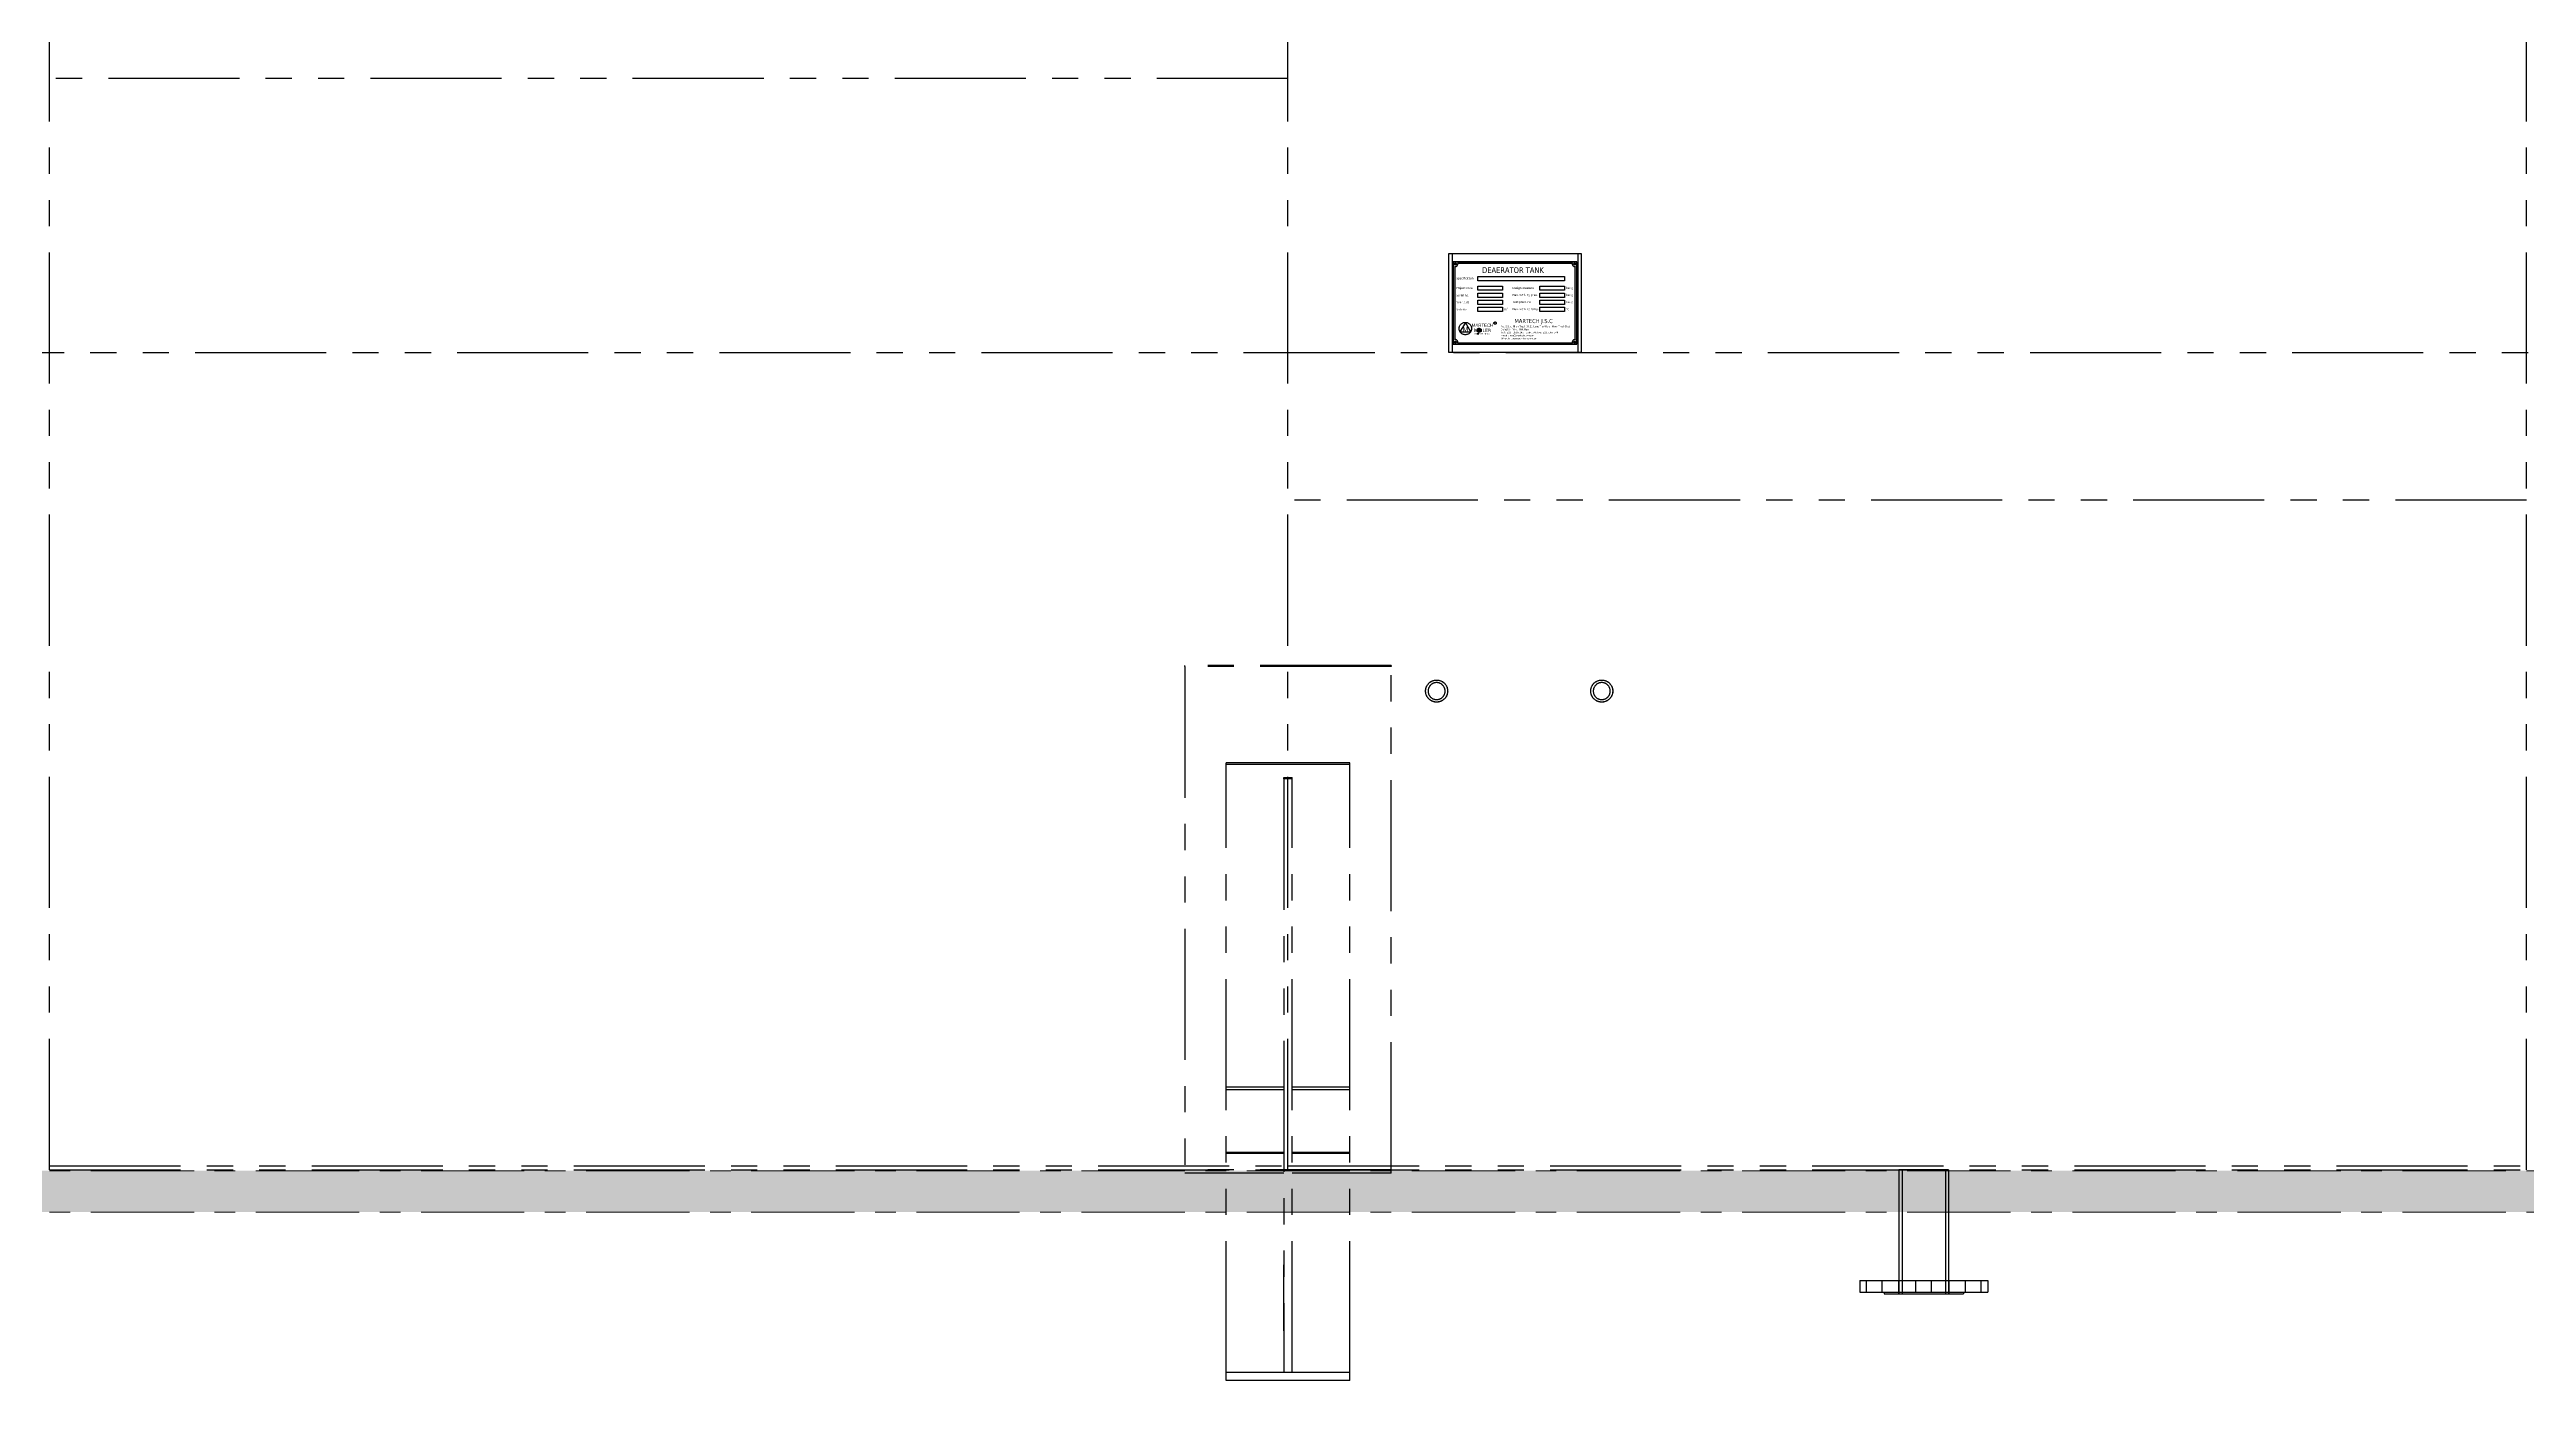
# Model space of a CAD drawing. Header units: millimetres. Extents: x -46397 to 283259, y -8690 to 23983.
# Drawn here: x -22332 to -19332, y 596 to 2208 of the extents above; entities that cross this region are included whole.
import ezdxf
from ezdxf.enums import TextEntityAlignment as Align

# ---------------------------------------------------------------- set-up
doc = ezdxf.new("R2010")
doc.units = ezdxf.units.MM
doc.linetypes.add('CENTER', pattern=[2, 1.25, -0.25, 0.25, -0.25])
doc.linetypes.add('PHANTOM', pattern=[63.5, 31.75, -6.35, 6.35, -6.35, 6.35, -6.35])
doc.layers.add('DUONGTAM', color=1, linetype='CENTER', lineweight=0)
doc.styles.add('Tahoma', font='tahoma.ttf')
doc.styles.add('TEXT', font='arial.ttf', dxfattribs={"height": 124})
doc.styles.add('Text_nameplate', font='arial.ttf', dxfattribs={"width": 0.9, "height": 2.5})

# ---------------------------------------------------------------- blocks, each defined once
blk = doc.blocks.new('BO-1')
at = {"linetype": 'PHANTOM', "ltscale": 5}
h = blk.add_hatch(color=251, dxfattribs=at)
h.dxf.hatch_style = 1
h.paths.add_polyline_path([(200, 110), (200, 10), (350, 10), (350, 110)])
h.paths.add_polyline_path([(344.4, 108, 0.561525), (348, 104.4), (348, 15.6, 0.561525), (344.4, 12), (205.6, 12, 0.561525), (202, 15.6), (202, 104.4, 0.561525), (205.6, 108)], flags=16)
h.paths.add_polyline_path([(203.7, 107.3, -1), (201.7, 107.3, -1)], flags=16)
h.paths.add_polyline_path([(230, 80.6), (260, 80.6), (260, 75.4), (230, 75.4)], flags=0)
h.paths.add_polyline_path([(230, 72.1), (260, 72.1), (260, 66.8), (230, 66.8)], flags=0)
h.paths.add_polyline_path([(230, 63.5), (260, 63.5), (260, 58.3), (230, 58.3)], flags=0)
h.paths.add_polyline_path([(230, 55), (260, 55), (260, 49.8), (230, 49.8)], flags=0)
h.paths.add_polyline_path([(203.7, 12.7, -1), (201.7, 12.7, -1)], flags=16)
h.paths.add_polyline_path([(305, 80.6), (335, 80.6), (335, 75.4), (305, 75.4)], flags=0)
h.paths.add_polyline_path([(305, 72.1), (335, 72.1), (335, 66.8), (305, 66.8)], flags=0)
h.paths.add_polyline_path([(305, 63.5), (335, 63.5), (335, 58.3), (305, 58.3)], flags=0)
h.paths.add_polyline_path([(348.3, 107.3, -1), (346.3, 107.3, -1)], flags=16)
h.paths.add_polyline_path([(348.3, 12.7, -1), (346.3, 12.7, -1)], flags=16)
h.paths.add_polyline_path([(257.5, 14.7), (343.9, 14.7), (343.9, 34.3), (257.5, 34.3)], flags=8)
h.paths.add_polyline_path([(271.3, 58.6), (294.1, 58.6), (294.1, 64.2), (271.3, 64.2)], flags=8)
h.paths.add_polyline_path([(203.3, 58.2), (219.7, 58.2), (219.7, 63.8), (203.3, 63.8)], flags=8)
h.paths.add_polyline_path([(271.1, 75.7), (297.8, 75.7), (297.8, 81.3), (271.1, 81.3)], flags=8)
h.paths.add_polyline_path([(271.1, 67.1), (302.5, 67.1), (302.5, 72.7), (271.1, 72.7)], flags=8)
h.paths.add_polyline_path([(273, 33.1), (322.9, 33.1), (322.9, 43.9), (273, 43.9)], flags=8)
h.paths.add_polyline_path([(233.4, 92.8), (315.4, 92.8), (315.4, 107.7), (233.4, 107.7)], flags=8)
h = blk.add_hatch(color=251, dxfattribs=at)
h.dxf.hatch_style = 1
edge = h.paths.add_edge_path(flags=16)
edge.add_arc((233.4, 27.6), 0.228, 0, 360)
edge = h.paths.add_edge_path(flags=16)
edge.add_arc((229.5, 27), 0.228, 0, 360)
edge = h.paths.add_edge_path(flags=16)
edge.add_arc((230.1, 27), 0.228, 0, 360)
edge = h.paths.add_edge_path(flags=16)
edge.add_arc((230.6, 27), 0.228, 0, 360)
edge = h.paths.add_edge_path(flags=16)
edge.add_arc((231.2, 27), 0.228, 0, 360)
edge = h.paths.add_edge_path(flags=16)
edge.add_arc((232.9, 27), 0.228, 0, 360)
edge = h.paths.add_edge_path(flags=16)
edge.add_arc((232.3, 27), 0.228, 0, 360)
edge = h.paths.add_edge_path(flags=16)
edge.add_arc((231.7, 27), 0.228, 0, 360)
edge = h.paths.add_edge_path(flags=16)
edge.add_arc((229.8, 26.4), 0.228, 0, 360)
edge = h.paths.add_edge_path(flags=16)
edge.add_arc((230.3, 26.4), 0.228, 0, 360)
edge = h.paths.add_edge_path(flags=16)
edge.add_arc((231.7, 27.6), 0.228, 0, 360)
edge = h.paths.add_edge_path(flags=16)
edge.add_arc((232.3, 27.6), 0.228, 0, 360)
edge = h.paths.add_edge_path(flags=16)
edge.add_arc((232.9, 27.6), 0.228, 0, 360)
edge = h.paths.add_edge_path(flags=16)
edge.add_arc((231.2, 27.6), 0.228, 0, 360)
edge = h.paths.add_edge_path(flags=16)
edge.add_arc((230.6, 27.6), 0.228, 0, 360)
edge = h.paths.add_edge_path(flags=16)
edge.add_arc((230.1, 27.6), 0.228, 0, 360)
edge = h.paths.add_edge_path(flags=16)
edge.add_arc((229.5, 27.6), 0.228, 0, 360)
edge = h.paths.add_edge_path(flags=16)
edge.add_arc((231.5, 25.9), 0.818, 0, 360)
edge = h.paths.add_edge_path(flags=16)
edge.add_arc((230.2, 25.8), 0.228, 0, 360)
edge = h.paths.add_edge_path(flags=16)
edge.add_arc((233.4, 27), 0.228, 0, 360)
edge = h.paths.add_edge_path()
edge.add_arc((231.4, 27), 2.4, 0, 360)
at = {"color": 251, "linetype": 'PHANTOM', "ltscale": 5, "extrusion": (2.28848e-17, 1, 0)}
for p, q in [((0, -990), (0, 990)), ((1500, -990), (1500, 990)), ((-1500, -990), (-1500, 990)), ((0, -990), (0, 990)), ((199, 120), (199, 0)), ((351, 120), (351, 0)), ((125, -378.9), (-125, -378.9)), ((-125, -380.4), (-125, -378.9)), ((125, -380.4), (-125, -380.4)), ((-125, -380.4), (-125, -994)), ((125, -378.9), (125, -380.4)), ((125, -994), (125, -380.4)), ((75, -497), (-75, -497)), ((-75, -498.9), (-75, -497)), ((-75, -1235), (-75, -498.9)), ((75, -498.9), (-75, -498.9)), ((75, -498.9), (75, -497)), ((75, -1235), (75, -498.9)), ((-5, -516.2), (-5, -514.6)), ((-5, -514.6), (5, -514.6)), ((-5, -516.2), (-5, -1235)), ((5, -516.2), (-5, -516.2)), ((5, -516.2), (5, -514.6)), ((5, -1235), (5, -516.2)), ((-5, -889.8), (-75, -889.8)), ((-5, -892.8), (-75, -892.8)), ((75, -889.8), (5, -889.8)), ((75, -892.8), (5, -892.8)), ((-1500, -985), (0, -985)), ((-1500, -990), (0, -990)), ((125, -990), (-125, -990)), ((-5, -968.7), (-75, -968.7)), ((-5, -970), (-75, -970)), ((0, -985), (1500, -985)), ((0, -990), (1500, -990)), ((75, -968.7), (5, -968.7)), ((75, -970), (5, -970)), ((-75, -994), (-125, -994)), ((-5, -994), (-75, -994)), ((75, -994), (5, -994)), ((125, -994), (75, -994)), ((-75, -1235), (75, -1235)), ((-75, -1245), (-75, -1235)), ((75, -1245), (-75, -1245)), ((75, -1245), (75, -1235))]:
    blk.add_line(p, q, dxfattribs=at)
at = {"color": 251, "linetype": 'PHANTOM', "ltscale": 5}
for p, q in [((0, 332), (-1500, 332)), ((195, 0), (195, 120)), ((195, 120), (197, 120)), ((197, 120), (353, 120)), ((200, 10), (200, 110)), ((200, 110), (350, 110)), ((350, 110), (200, 110)), ((200, 110), (200, 10)), ((350, 110), (200, 110)), ((200, 110), (200, 10)), ((202, 104.4), (202, 15.6)), ((344.4, 108), (205.6, 108)), ((230, 92.3), (335, 92.3)), ((230, 87.1), (230, 92.3)), ((335, 92.3), (335, 87.1)), ((348, 15.6), (348, 104.4)), ((350, 110), (350, 10)), ((350, 10), (350, 110)), ((350, 10), (350, 110)), ((353, 120), (355, 120)), ((355, 120), (355, 0)), ((335, 87.1), (230, 87.1)), ((230, 80.6), (260, 80.6)), ((230, 75.4), (230, 80.6)), ((260, 75.4), (230, 75.4)), ((230, 72.1), (260, 72.1)), ((230, 66.8), (230, 72.1)), ((260, 66.8), (230, 66.8)), ((230, 63.5), (260, 63.5)), ((230, 58.3), (230, 63.5)), ((260, 80.6), (260, 75.4)), ((260, 72.1), (260, 66.8)), ((260, 63.5), (260, 58.3)), ((305, 80.6), (335, 80.6)), ((305, 75.4), (305, 80.6)), ((335, 75.4), (305, 75.4)), ((305, 72.1), (335, 72.1)), ((305, 66.8), (305, 72.1)), ((335, 66.8), (305, 66.8)), ((305, 63.5), (335, 63.5)), ((305, 58.3), (305, 63.5)), ((335, 80.6), (335, 75.4)), ((335, 72.1), (335, 66.8)), ((335, 63.5), (335, 58.3)), ((214.8, 36.6), (208.3, 25.3)), ((221.3, 25.3), (214.8, 36.6)), ((260, 58.3), (230, 58.3)), ((230, 55), (260, 55)), ((230, 49.8), (230, 55)), ((260, 49.8), (230, 49.8)), ((260, 55), (260, 49.8)), ((335, 58.3), (305, 58.3)), ((305, 55), (335, 55)), ((305, 49.8), (305, 55)), ((335, 49.8), (305, 49.8)), ((335, 55), (335, 49.8)), ((-3546.2, 0), (3546.2, 0)), ((350, 10), (200, 10)), ((200, 10), (350, 10)), ((200, 10), (350, 10)), ((205.6, 12), (344.4, 12)), ((208.3, 25.3), (221.3, 25.3)), ((197, 0), (195, 0)), ((353, 0), (197, 0)), ((355, 0), (353, 0)), ((1500, -178.9), (0, -178.9)), ((-5, -1185), (-5, -1105))]:
    blk.add_line(p, q, dxfattribs=at)
at = {"color": 251, "linetype": 'PHANTOM', "ltscale": 5, "extrusion": (-2.22045e-16, 1, 0)}
for p, q in [((800.1, -990), (739.8, -990)), ((739.8, -990), (739.8, -1140)), ((743.8, -990), (743.8, -1140)), ((796.2, -990), (796.2, -1140)), ((800.1, -990), (800.1, -1140)), ((692.5, -1124), (847.5, -1124)), ((692.5, -1124), (692.5, -1138)), ((692.5, -1138), (847.5, -1138)), ((700.5, -1138), (700.5, -1124)), ((719.5, -1138), (719.5, -1124)), ((722, -1138), (722, -1140)), ((739.4, -1124), (739.4, -1140)), ((760.5, -1138), (760.5, -1124)), ((779.5, -1138), (779.5, -1124)), ((800.5, -1124), (800.5, -1140)), ((818, -1138), (818, -1140)), ((820.5, -1138), (820.5, -1124)), ((839.5, -1138), (839.5, -1124)), ((847.5, -1124), (847.5, -1138)), ((722, -1140), (818, -1140))]:
    blk.add_line(p, q, dxfattribs=at)
at = {"color": 251, "linetype": 'PHANTOM', "ltscale": 5}
for centre, radius in [((202.7, 107.3), 1), ((347.3, 107.3), 1), ((214.8, 29.1), 7.5), ((214.8, 29.1), 7.5), ((250.9, 35.7), 1.44), ((202.7, 12.7), 1), ((231.4, 27), 2.4), ((231.4, 27), 2.4), ((231.4, 27), 2.4), ((231.4, 27), 2.4), ((229.5, 27.6), 0.228), ((229.5, 27.6), 0.228), ((229.5, 27), 0.228), ((229.5, 27), 0.228), ((229.8, 26.4), 0.228), ((229.8, 26.4), 0.228), ((230.1, 27.6), 0.228), ((230.1, 27.6), 0.228), ((230.1, 27), 0.228), ((230.1, 27), 0.228), ((230.2, 25.8), 0.228), ((230.2, 25.8), 0.228), ((230.3, 26.4), 0.228), ((230.3, 26.4), 0.228), ((230.6, 27.6), 0.228), ((230.6, 27.6), 0.228), ((230.6, 27), 0.228), ((230.6, 27), 0.228), ((231.5, 25.9), 0.818), ((231.5, 25.9), 0.818), ((231.5, 25.9), 0.818), ((231.2, 27.6), 0.228), ((231.2, 27.6), 0.228), ((231.2, 27), 0.228), ((231.2, 27), 0.228), ((231.7, 27.6), 0.228), ((231.7, 27.6), 0.228), ((231.7, 27), 0.228), ((231.7, 27), 0.228), ((232.3, 27.6), 0.228), ((232.3, 27.6), 0.228), ((232.3, 27), 0.228), ((232.3, 27), 0.228), ((232.9, 27.6), 0.228), ((232.9, 27.6), 0.228), ((232.9, 27), 0.228), ((232.9, 27), 0.228), ((233.4, 27.6), 0.228), ((233.4, 27.6), 0.228), ((233.4, 27), 0.228), ((233.4, 27), 0.228), ((347.3, 12.7), 1), ((180, -410), 13.4), ((180, -410), 13.3), ((380, -410), 13.4), ((380, -410), 13.3)]:
    blk.add_circle(centre, radius, dxfattribs=at)
at = {"color": 251, "linetype": 'PHANTOM', "ltscale": 5, "extrusion": (0, 0, -1)}
for centre in [(-180, -410), (-380, -410)]:
    blk.add_circle(centre, 10.3, dxfattribs=at)
at = {"color": 251, "linetype": 'PHANTOM', "ltscale": 5}
for centre, start, end in [((202.7, 107.3), 256.0996, 13.3607), ((347.3, 107.3), 166.6393, 283.9004), ((202.7, 12.7), 346.6393, 103.9004), ((347.3, 12.7), 76.0996, 193.3607)]:
    blk.add_arc(centre, 3, start, end, dxfattribs=at)
for points in [[(229, 22.8), (229.3, 23.1), (230.7, 23.2), (231.1, 23.5)], [(229, 22.8), (229.4, 23), (230.6, 23.1), (231.1, 23.5)], [(229, 22.4), (229.3, 22.7), (230.7, 22.8), (231.1, 23.1)], [(229, 22.4), (229.4, 22.6), (230.6, 22.6), (231.1, 23.1)]]:
    blk.add_spline(points, degree=3, dxfattribs=at)
for s, height, style, p in [('Specification', 2.609, 'Tahoma', (203.9, 88.7)), ('DEAERATOR TANK', 6.882, 'Tahoma', (235.1, 96.5)), ('Project code', 2.609, 'Tahoma', (203.7, 77)), ('Year built', 2.61, 'Tahoma', (204, 59.6)), ('Serial no.', 2.61, 'Tahoma', (203.9, 68.1)), ('Design pressure', 2.609, 'Tahoma', (271.7, 77)), ('Max. working pres.', 2.609, 'Tahoma', (271.7, 68.5)), ('Test pressure', 2.609, 'Tahoma', (272, 60)), ('bar.g', 2.61, 'Tahoma', (336.8, 77)), ('bar.g', 2.61, 'Tahoma', (336.8, 68.5)), ('bar.g', 2.61, 'Tahoma', (336.8, 59.9)), ('Volume', 2.61, 'Tahoma', (204, 51)), ('M', 6.04, 'TEXT', (211.3, 25.3)), ('MARTECH', 3.77, 'TEXT', (222.6, 31.3)), ('R', 1.32, 'TEXT', (250.3, 35.1)), ('No. 2 Str., Nhon Trach 3 I.Z., Long Tho Ward, Nhon Trach Dist.,', 2.18, 'Tahoma', (258, 30.7)), ('m', 2.61, 'Tahoma', (261.8, 51.1)), ('3', 1.83, 'Tahoma', (264.7, 52.7)), ('Max. working temp.', 2.609, 'Tahoma', (271.7, 51.4)), ('MARTECH J.S.C', 4.991, 'Tahoma', (274.3, 35.7)), ('°C', 2.61, 'Tahoma', (336.8, 51.1)), ('B    ILER', 3.77, 'TEXT', (224.8, 25)), ('The      nergy Solutions', 1.32, 'TEXT', (225.4, 22.1)), ('Tel : 251 - 3566 345 - 3566 346 Fax: 251 3566 344', 2.18, 'Tahoma', (258.2, 23.3)), ('Dong Nai Prov., Viet Nam', 2.18, 'Tahoma', (258, 27.1)), ('Email : info@martech.com.vn', 2.18, 'Tahoma', (258, 19.6)), ('Website : www.martech.com.vn', 2.18, 'Tahoma', (258.2, 15.9))]:
    blk.add_text(s, height=height, dxfattribs=dict(at, style=style)).set_placement(p)
at = {"color": 251, "linetype": 'PHANTOM', "ltscale": 5, "style": 'Text_nameplate', "width": 0.9, "flags": 2}
blk.add_attdef('SPEC.', text='', height=2.5, dxfattribs=at).set_placement((282.5, 89.7), align=Align.MIDDLE_CENTER)
at = {"color": 251, "linetype": 'PHANTOM', "ltscale": 5, "style": 'Tahoma'}
for tag, height, p in [('PROJECT_CODE', 2.4, (245, 78)), ('SERIAL_NO.', 2.61, (245, 69.5)), ('YEAR', 2.61, (245, 60.9)), ('MAX_WORKING_PRESS', 2.61, (320, 69.5)), ('DESIGN_PRESSURE', 2.61, (320, 78)), ('TEST_PRES.', 2.61, (320, 60.9)), ('VOLUME', 2.61, (245, 52.4)), ('MAX_WORKING_TEMP.', 2.61, (320, 52.4))]:
    blk.add_attdef(tag, text='', height=height, dxfattribs=at).set_placement(p, align=Align.MIDDLE_CENTER)

msp = doc.modelspace()

# ---------------------------------------------------------------- hatches: boundary and pattern name
h = msp.add_hatch()
h.set_pattern_fill('AR-HBONE', color=1, scale=0.3)
h.set_pattern_definition([(45, (-288320.135, -8674.706), (0, 43.1052294), [91.44, -30.48]), (135, (-288298.583, -8653.153), (4e-15, 43.1052294), [91.44, -30.48])])
edge = h.paths.add_edge_path()
edge.add_arc((-19064.29, 1840.7), 1829, 333.12441, 386.87559)
edge.add_arc((-17781.52, 2490.8), 390.9, 26.87559, 90)
edge.add_line((-17781.52, 2881.7), (-23881.52, 2881.7))
edge.add_arc((-23881.52, 2490.8), 390.9, 90, 153.12441)
edge.add_arc((-22598.75, 1840.7), 1829, 153.12441, 206.87559)
edge.add_arc((-23881.52, 1190.6), 390.9, 206.87559, 270)
edge.add_line((-23881.52, 799.7), (-17781.52, 799.7))
edge.add_arc((-17781.52, 1190.6), 390.9, 270, 333.12441)
edge = h.paths.add_edge_path(flags=16)
edge.add_arc((-22598.75, 1840.7), 1779, 153.12441, 206.87559, ccw=False)
edge.add_arc((-23881.52, 2490.8), 340.9, 90, 153.12441, ccw=False)
edge.add_line((-23881.52, 2831.7), (-17781.52, 2831.7))
edge.add_arc((-17781.52, 2490.8), 340.9, 26.87559, 90, ccw=False)
edge.add_arc((-19064.29, 1840.7), 1779, -26.87559, 26.87559, ccw=False)
edge.add_arc((-17781.52, 1190.6), 340.9, 270, 333.12441, ccw=False)
edge.add_line((-17781.52, 849.7), (-23881.52, 849.7))
edge.add_arc((-23881.52, 1190.6), 340.9, 206.87559, 270, ccw=False)

# ---------------------------------------------------------------- linework, layer by layer
at = {"layer": 'DUONGTAM', "color": 5, "lineweight": 0, "ltscale": 100}
for points in [[(-17432.84, 2667.51, 0.2826153), (-17781.52, 2881.7), (-23881.52, 2881.7, 0.2826153), (-24230.2, 2667.51, 0.2389308), (-24230.2, 1013.89, 0.2826153), (-23881.52, 799.7), (-17781.52, 799.7, 0.2826153), (-17432.84, 1013.89, 0.2389308)], [(-17477.44, 2644.9, 0.2826153), (-17781.52, 2831.7), (-23881.52, 2831.7, 0.2826153), (-24185.6, 2644.9, 0.2389308), (-24185.6, 1036.49, 0.2826153), (-23881.52, 849.7), (-17781.52, 849.7, 0.2826153), (-17477.44, 1036.49, 0.2389308)]]:
    msp.add_lwpolyline(points, format="xyb", close=True, dxfattribs=at)

# ---------------------------------------------------------------- block references
msp.add_blockref('BO-1', (-20831.52, 1840.7, -1.5))

doc.saveas('drawing.dxf')
